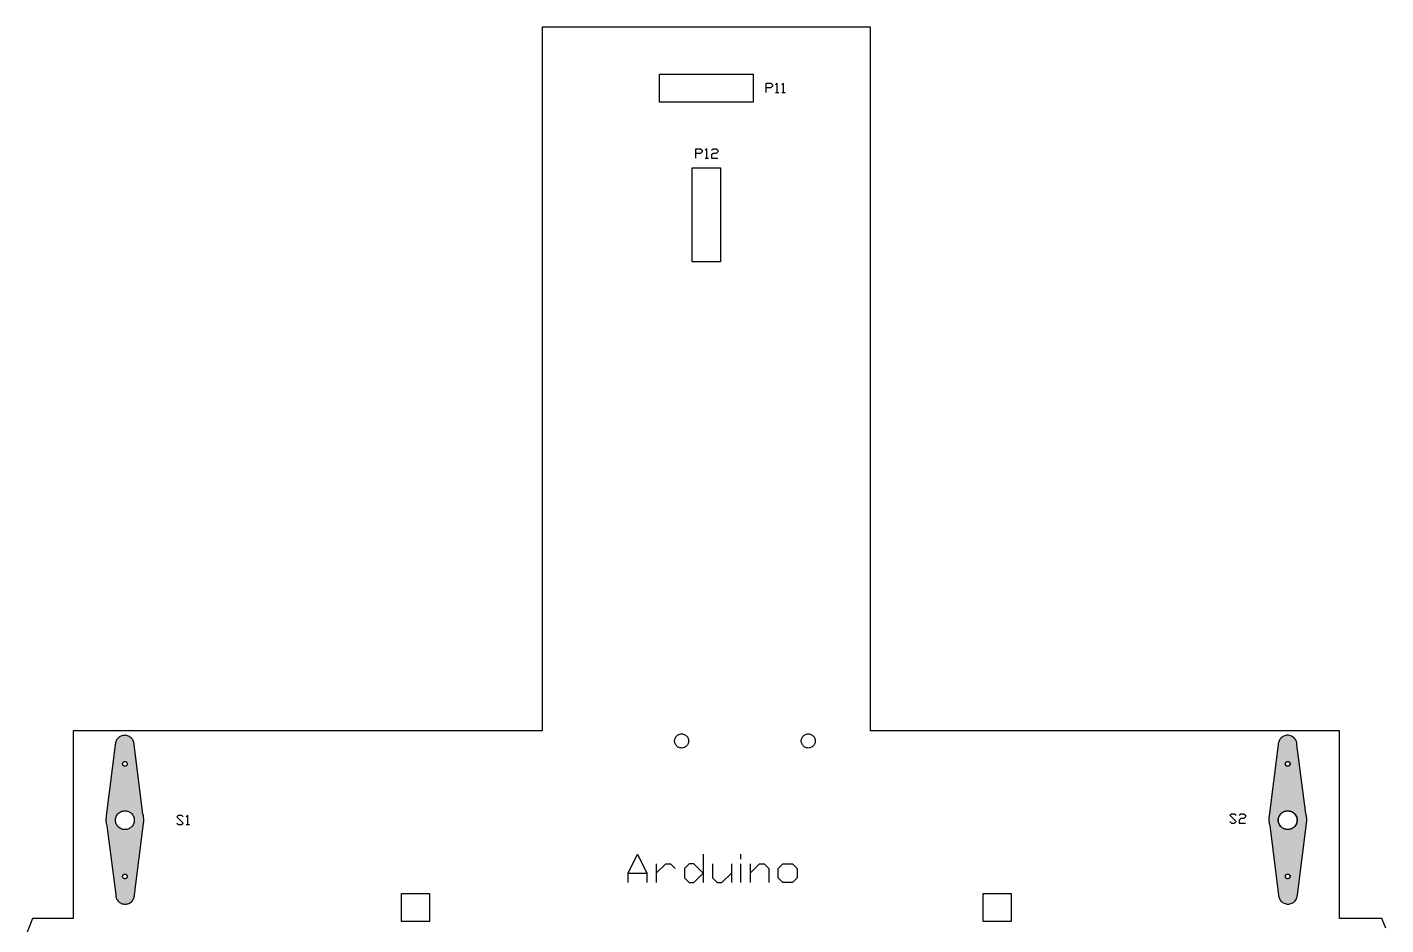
# Model space of a CAD drawing. Extents: x 11 to 385, y 12 to 389.
# Drawn here: x 52.7 to 342.3, y 197.5 to 388.8 of the extents above; entities that cross this region are included whole.
import ezdxf

# ---------------------------------------------------------------- set-up
doc = ezdxf.new("R2010")
doc.units = 0
doc.header["$MEASUREMENT"] = 0

msp = doc.modelspace()

# ---------------------------------------------------------------- hatches: boundary and pattern name
at = {"linetype": 'ByBlock'}
h = msp.add_hatch(color=2, dxfattribs=at)
h.set_gradient(color1=(255, 255, 0), color2=(255, 255, 0))
h.paths.add_polyline_path([(73.61, 208.3), (73.69, 208.28), (73.77, 208.24), (73.84, 208.19), (73.9, 208.13), (73.95, 208.06), (73.99, 207.98), (74.01, 207.89), (74.02, 207.81), (74.01, 207.72), (73.99, 207.64), (73.95, 207.56), (73.9, 207.49), (73.84, 207.42), (73.77, 207.37), (73.69, 207.34), (73.61, 207.31), (73.52, 207.31), (73.43, 207.31), (73.35, 207.34), (73.27, 207.37), (73.2, 207.42), (73.14, 207.49), (73.09, 207.56), (73.05, 207.64), (73.03, 207.72), (73.02, 207.81), (73.03, 207.89), (73.05, 207.98), (73.09, 208.06), (73.14, 208.13), (73.2, 208.19), (73.27, 208.24), (73.35, 208.28), (73.43, 208.3), (73.52, 208.31)])
h.paths.add_polyline_path([(73.73, 221.8), (73.94, 221.76), (74.14, 221.71), (74.33, 221.63), (74.52, 221.54), (74.7, 221.43), (74.86, 221.29), (75.01, 221.15), (75.14, 220.98), (75.25, 220.81), (75.35, 220.62), (75.42, 220.43), (75.48, 220.22), (75.51, 220.02), (75.52, 219.81), (75.51, 219.6), (75.48, 219.39), (75.42, 219.19), (75.35, 218.99), (75.25, 218.81), (75.14, 218.63), (75.01, 218.47), (74.86, 218.32), (74.7, 218.19), (74.52, 218.08), (74.33, 217.98), (74.14, 217.9), (73.94, 217.85), (73.73, 217.82), (73.52, 217.81), (73.31, 217.82), (73.1, 217.85), (72.9, 217.9), (72.71, 217.98), (72.52, 218.08), (72.35, 218.19), (72.18, 218.32), (72.03, 218.47), (71.9, 218.63), (71.79, 218.81), (71.69, 218.99), (71.62, 219.19), (71.56, 219.39), (71.53, 219.6), (71.52, 219.81), (71.53, 220.02), (71.56, 220.22), (71.62, 220.43), (71.69, 220.62), (71.79, 220.81), (71.9, 220.98), (72.03, 221.15), (72.18, 221.29), (72.35, 221.43), (72.52, 221.54), (72.71, 221.63), (72.9, 221.71), (73.1, 221.76), (73.31, 221.8), (73.52, 221.81)])
h.paths.add_polyline_path([(73.61, 232.3), (73.69, 232.28), (73.77, 232.24), (73.84, 232.19), (73.9, 232.13), (73.95, 232.06), (73.99, 231.98), (74.01, 231.89), (74.02, 231.81), (74.01, 231.72), (73.99, 231.64), (73.95, 231.56), (73.9, 231.49), (73.84, 231.42), (73.77, 231.37), (73.69, 231.34), (73.61, 231.31), (73.52, 231.31), (73.43, 231.31), (73.35, 231.34), (73.27, 231.37), (73.2, 231.42), (73.14, 231.49), (73.09, 231.56), (73.05, 231.64), (73.03, 231.72), (73.02, 231.81), (73.03, 231.89), (73.05, 231.98), (73.09, 232.06), (73.14, 232.13), (73.2, 232.19), (73.27, 232.24), (73.35, 232.28), (73.43, 232.3), (73.52, 232.31)])
h.paths.add_polyline_path([(77.56, 219.93), (77.55, 220.19), (77.52, 220.44), (77.48, 220.7), (77.42, 220.95), (77.35, 221.19), (75.48, 235.9), (75.47, 236.11), (75.44, 236.32), (75.39, 236.52), (75.31, 236.71), (75.22, 236.9), (75.1, 237.08), (74.97, 237.24), (74.82, 237.39), (74.66, 237.52), (74.48, 237.63), (74.3, 237.73), (74.1, 237.8), (73.9, 237.86), (73.69, 237.89), (73.48, 237.9), (73.28, 237.89), (73.07, 237.86), (72.87, 237.8), (72.67, 237.73), (72.48, 237.63), (72.31, 237.52), (72.15, 237.39), (72, 237.24), (71.87, 237.08), (71.75, 236.9), (71.66, 236.71), (71.58, 236.52), (71.53, 236.32), (71.5, 236.11), (71.48, 235.9), (69.56, 220.73), (69.53, 220.57), (69.51, 220.44), (69.5, 220.27), (69.49, 220.16), (69.48, 219.98), (69.48, 219.87), (69.49, 219.61), (69.52, 219.36), (69.56, 219.1), (69.62, 218.85), (69.7, 218.61), (71.56, 203.9), (71.57, 203.69), (71.61, 203.48), (71.66, 203.28), (71.73, 203.09), (71.83, 202.9), (71.94, 202.72), (72.08, 202.56), (72.22, 202.41), (72.39, 202.28), (72.56, 202.17), (72.75, 202.07), (72.94, 202), (73.15, 201.94), (73.35, 201.91), (73.56, 201.9), (73.77, 201.91), (73.98, 201.94), (74.18, 202), (74.37, 202.07), (74.56, 202.17), (74.74, 202.28), (74.9, 202.41), (75.05, 202.56), (75.18, 202.72), (75.29, 202.9), (75.39, 203.09), (75.46, 203.28), (75.52, 203.48), (75.55, 203.69), (75.56, 203.9), (77.49, 219.07), (77.51, 219.23), (77.53, 219.36), (77.55, 219.53), (77.56, 219.64), (77.56, 219.82)])
h = msp.add_hatch(color=2, dxfattribs=at)
h.set_gradient(color1=(255, 255, 0), color2=(255, 255, 0))
h.paths.add_polyline_path([(325.25, 221.2), (323.39, 235.91), (323.38, 236.12), (323.35, 236.33), (323.29, 236.53), (323.22, 236.72), (323.12, 236.91), (323.01, 237.09), (322.88, 237.25), (322.73, 237.4), (322.57, 237.53), (322.39, 237.64), (322.21, 237.74), (322.01, 237.81), (321.81, 237.87), (321.6, 237.9), (321.39, 237.91), (321.18, 237.9), (320.98, 237.87), (320.77, 237.81), (320.58, 237.74), (320.39, 237.64), (320.22, 237.53), (320.05, 237.4), (319.91, 237.25), (319.77, 237.09), (319.66, 236.91), (319.56, 236.72), (319.49, 236.53), (319.44, 236.33), (319.4, 236.12), (319.39, 235.91), (317.47, 220.74), (317.44, 220.58), (317.42, 220.45), (317.4, 220.28), (317.4, 220.17), (317.39, 219.99), (317.39, 219.88), (317.4, 219.62), (317.43, 219.37), (317.47, 219.11), (317.53, 218.86), (317.61, 218.62), (319.47, 203.91), (319.48, 203.7), (319.51, 203.49), (319.57, 203.29), (319.64, 203.1), (319.74, 202.91), (319.85, 202.73), (319.98, 202.57), (320.13, 202.42), (320.29, 202.29), (320.47, 202.18), (320.66, 202.08), (320.85, 202.01), (321.05, 201.95), (321.26, 201.92), (321.47, 201.91), (321.68, 201.92), (321.88, 201.95), (322.09, 202.01), (322.28, 202.08), (322.47, 202.18), (322.64, 202.29), (322.81, 202.42), (322.95, 202.57), (323.09, 202.73), (323.2, 202.91), (323.3, 203.1), (323.37, 203.29), (323.42, 203.49), (323.46, 203.7), (323.47, 203.91), (325.39, 219.08), (325.42, 219.24), (325.44, 219.37), (325.46, 219.54), (325.46, 219.65), (325.47, 219.83), (325.47, 219.94), (325.46, 220.2), (325.43, 220.45), (325.39, 220.71), (325.33, 220.96)])
h.paths.add_polyline_path([(320.9, 207.81), (320.91, 207.89), (320.93, 207.98), (320.97, 208.06), (321.02, 208.13), (321.08, 208.19), (321.15, 208.24), (321.23, 208.28), (321.25, 208.28), (321.26, 208.29), (321.34, 208.31), (321.43, 208.32), (321.51, 208.31), (321.6, 208.29), (321.68, 208.25), (321.75, 208.2), (321.81, 208.14), (321.86, 208.07), (321.9, 207.99), (321.92, 207.9), (321.93, 207.82), (321.92, 207.73), (321.9, 207.65), (321.86, 207.57), (321.81, 207.5), (321.75, 207.43), (321.68, 207.38), (321.6, 207.35), (321.58, 207.34), (321.57, 207.34), (321.49, 207.31), (321.4, 207.31), (321.31, 207.31), (321.23, 207.34), (321.15, 207.37), (321.08, 207.42), (321.02, 207.49), (320.97, 207.56), (320.93, 207.64), (320.91, 207.72)], flags=16)
h.paths.add_polyline_path([(319.4, 219.81), (319.41, 220.02), (319.44, 220.22), (319.5, 220.43), (319.57, 220.62), (319.67, 220.81), (319.78, 220.98), (319.91, 221.15), (320.06, 221.29), (320.23, 221.43), (320.4, 221.54), (320.59, 221.63), (320.78, 221.71), (320.79, 221.71), (320.81, 221.72), (321.01, 221.77), (321.22, 221.81), (321.43, 221.82), (321.64, 221.81), (321.84, 221.77), (322.05, 221.72), (322.24, 221.64), (322.43, 221.55), (322.6, 221.43), (322.77, 221.3), (322.91, 221.15), (323.05, 220.99), (323.16, 220.82), (323.25, 220.63), (323.33, 220.43), (323.38, 220.23), (323.42, 220.03), (323.43, 219.82), (323.42, 219.61), (323.38, 219.4), (323.33, 219.2), (323.25, 219), (323.16, 218.82), (323.05, 218.64), (322.91, 218.48), (322.77, 218.33), (322.6, 218.2), (322.43, 218.08), (322.24, 217.99), (322.05, 217.91), (322.04, 217.91), (322.02, 217.9), (321.82, 217.85), (321.61, 217.82), (321.4, 217.81), (321.19, 217.82), (320.99, 217.85), (320.78, 217.9), (320.59, 217.98), (320.4, 218.08), (320.23, 218.19), (320.06, 218.32), (319.91, 218.47), (319.78, 218.63), (319.67, 218.81), (319.57, 218.99), (319.5, 219.19), (319.44, 219.39), (319.41, 219.6)], flags=16)
h.paths.add_polyline_path([(320.9, 231.81), (320.91, 231.89), (320.93, 231.98), (320.97, 232.06), (321.02, 232.13), (321.08, 232.19), (321.15, 232.24), (321.23, 232.28), (321.25, 232.28), (321.26, 232.29), (321.34, 232.31), (321.43, 232.32), (321.51, 232.31), (321.6, 232.29), (321.68, 232.25), (321.75, 232.2), (321.81, 232.14), (321.86, 232.07), (321.9, 231.99), (321.92, 231.9), (321.93, 231.82), (321.92, 231.73), (321.9, 231.65), (321.86, 231.57), (321.81, 231.5), (321.75, 231.43), (321.68, 231.38), (321.6, 231.35), (321.58, 231.34), (321.57, 231.34), (321.49, 231.31), (321.4, 231.31), (321.31, 231.31), (321.23, 231.34), (321.15, 231.37), (321.08, 231.42), (321.02, 231.49), (320.97, 231.56), (320.93, 231.64), (320.91, 231.72)], flags=16)

# ---------------------------------------------------------------- linework, layer by layer
for p, q in [((232.46, 388.85), (162.46, 388.85)), ((162.46, 388.85), (162.46, 238.85)), ((232.46, 238.85), (232.46, 388.85)), ((187.46, 372.85), (187.46, 378.85)), ((187.46, 378.85), (207.46, 378.85)), ((207.46, 378.85), (207.46, 372.85)), ((207.46, 372.85), (187.46, 372.85)), ((194.46, 338.85), (194.46, 358.85)), ((194.46, 358.85), (200.46, 358.85)), ((200.46, 358.85), (200.46, 338.85)), ((200.46, 338.85), (194.46, 338.85)), ((162.46, 238.85), (62.46, 238.85)), ((62.46, 238.85), (62.46, 198.85)), ((190.87, 237.39), (190.97, 237.54)), ((190.97, 237.54), (191.08, 237.69)), ((191.08, 237.69), (191.21, 237.81)), ((191.21, 237.81), (191.35, 237.93)), ((191.35, 237.93), (191.5, 238.02)), ((191.5, 238.02), (191.67, 238.09)), ((191.67, 238.09), (191.84, 238.15)), ((191.84, 238.15), (192.02, 238.18)), ((192.02, 238.18), (192.2, 238.19)), ((192.2, 238.19), (192.38, 238.18)), ((192.38, 238.18), (192.56, 238.15)), ((192.56, 238.15), (192.73, 238.09)), ((192.73, 238.09), (192.9, 238.02)), ((192.9, 238.02), (193.05, 237.93)), ((193.05, 237.93), (193.19, 237.81)), ((193.19, 237.81), (193.32, 237.69)), ((193.32, 237.69), (193.43, 237.54)), ((193.43, 237.54), (193.53, 237.39)), ((217.87, 237.39), (217.97, 237.54)), ((217.97, 237.54), (218.08, 237.69)), ((218.08, 237.69), (218.21, 237.81)), ((218.21, 237.81), (218.35, 237.93)), ((218.35, 237.93), (218.5, 238.02)), ((218.5, 238.02), (218.67, 238.09)), ((218.67, 238.09), (218.84, 238.15)), ((218.84, 238.15), (219.02, 238.18)), ((219.02, 238.18), (219.2, 238.19)), ((219.2, 238.19), (219.38, 238.18)), ((219.38, 238.18), (219.56, 238.15)), ((219.56, 238.15), (219.73, 238.09)), ((219.73, 238.09), (219.9, 238.02)), ((219.9, 238.02), (220.05, 237.93)), ((220.05, 237.93), (220.2, 237.81)), ((220.2, 237.81), (220.32, 237.69)), ((220.32, 237.69), (220.43, 237.54)), ((220.43, 237.54), (220.53, 237.39)), ((332.46, 238.85), (232.46, 238.85)), ((332.46, 198.85), (332.46, 238.85)), ((190.7, 236.69), (190.71, 236.87)), ((190.71, 236.51), (190.7, 236.69)), ((190.71, 236.87), (190.74, 237.05)), ((190.74, 236.33), (190.71, 236.51)), ((190.74, 237.05), (190.8, 237.22)), ((190.8, 236.16), (190.74, 236.33)), ((190.8, 237.22), (190.87, 237.39)), ((190.87, 235.99), (190.8, 236.16)), ((190.97, 235.84), (190.87, 235.99)), ((191.08, 235.7), (190.97, 235.84)), ((191.21, 235.57), (191.08, 235.7)), ((191.35, 235.46), (191.21, 235.57)), ((191.5, 235.36), (191.35, 235.46)), ((191.67, 235.29), (191.5, 235.36)), ((191.84, 235.24), (191.67, 235.29)), ((192.02, 235.2), (191.84, 235.24)), ((192.2, 235.19), (192.02, 235.2)), ((192.38, 235.2), (192.2, 235.19)), ((192.56, 235.24), (192.38, 235.2)), ((192.73, 235.29), (192.56, 235.24)), ((192.9, 235.36), (192.73, 235.29)), ((193.05, 235.46), (192.9, 235.36)), ((193.19, 235.57), (193.05, 235.46)), ((193.32, 235.7), (193.19, 235.57)), ((193.43, 235.84), (193.32, 235.7)), ((193.53, 235.99), (193.43, 235.84)), ((193.53, 237.39), (193.6, 237.22)), ((193.6, 236.16), (193.53, 235.99)), ((193.6, 237.22), (193.66, 237.05)), ((193.66, 236.33), (193.6, 236.16)), ((193.66, 237.05), (193.69, 236.87)), ((193.69, 236.51), (193.66, 236.33)), ((193.69, 236.87), (193.7, 236.69)), ((193.7, 236.69), (193.69, 236.51)), ((217.7, 236.69), (217.71, 236.87)), ((217.71, 236.51), (217.7, 236.69)), ((217.71, 236.87), (217.74, 237.05)), ((217.74, 236.33), (217.71, 236.51)), ((217.74, 237.05), (217.8, 237.22)), ((217.8, 236.16), (217.74, 236.33)), ((217.8, 237.22), (217.87, 237.39)), ((217.87, 235.99), (217.8, 236.16)), ((217.97, 235.84), (217.87, 235.99)), ((218.08, 235.7), (217.97, 235.84)), ((218.21, 235.57), (218.08, 235.7)), ((218.35, 235.46), (218.21, 235.57)), ((218.5, 235.36), (218.35, 235.46)), ((218.67, 235.29), (218.5, 235.36)), ((218.84, 235.24), (218.67, 235.29)), ((219.02, 235.2), (218.84, 235.24)), ((219.2, 235.19), (219.02, 235.2)), ((219.38, 235.2), (219.2, 235.19)), ((219.56, 235.24), (219.38, 235.2)), ((219.73, 235.29), (219.56, 235.24)), ((219.9, 235.36), (219.73, 235.29)), ((220.05, 235.46), (219.9, 235.36)), ((220.2, 235.57), (220.05, 235.46)), ((220.32, 235.7), (220.2, 235.57)), ((220.43, 235.84), (220.32, 235.7)), ((220.53, 235.99), (220.43, 235.84)), ((220.53, 237.39), (220.6, 237.22)), ((220.6, 236.16), (220.53, 235.99)), ((220.6, 237.22), (220.66, 237.05)), ((220.66, 236.33), (220.6, 236.16)), ((220.66, 237.05), (220.69, 236.87)), ((220.69, 236.51), (220.66, 236.33)), ((220.69, 236.87), (220.7, 236.69)), ((220.7, 236.69), (220.69, 236.51)), ((73.02, 231.81), (73.03, 231.89)), ((73.03, 231.72), (73.02, 231.81)), ((73.03, 231.89), (73.05, 231.98)), ((73.05, 231.64), (73.03, 231.72)), ((73.05, 231.98), (73.09, 232.06)), ((73.09, 232.06), (73.14, 232.13)), ((73.14, 232.13), (73.2, 232.19)), ((73.2, 232.19), (73.27, 232.24)), ((73.27, 232.24), (73.35, 232.28)), ((73.35, 232.28), (73.43, 232.3)), ((73.43, 232.3), (73.52, 232.31)), ((73.52, 232.31), (73.61, 232.3)), ((73.61, 232.3), (73.69, 232.28)), ((73.69, 232.28), (73.77, 232.24)), ((73.77, 232.24), (73.84, 232.19)), ((73.84, 232.19), (73.9, 232.13)), ((73.9, 232.13), (73.95, 232.06)), ((73.95, 232.06), (73.99, 231.98)), ((73.99, 231.98), (74.01, 231.89)), ((74.01, 231.72), (73.99, 231.64)), ((74.01, 231.89), (74.02, 231.81)), ((74.02, 231.81), (74.01, 231.72)), ((320.9, 231.81), (320.91, 231.89)), ((320.91, 231.72), (320.9, 231.81)), ((320.91, 231.89), (320.93, 231.98)), ((320.93, 231.64), (320.91, 231.72)), ((320.93, 231.98), (320.97, 232.06)), ((320.93, 231.82), (320.94, 231.9)), ((320.94, 231.73), (320.93, 231.82)), ((320.94, 231.9), (320.96, 231.99)), ((320.96, 231.65), (320.94, 231.73)), ((320.96, 231.99), (320.99, 232.07)), ((320.97, 232.06), (321.02, 232.13)), ((320.99, 232.07), (321.04, 232.14)), ((321.02, 232.13), (321.08, 232.19)), ((321.04, 232.14), (321.11, 232.2)), ((321.08, 232.19), (321.15, 232.24)), ((321.11, 232.2), (321.18, 232.25)), ((321.15, 232.24), (321.23, 232.28)), ((321.18, 232.25), (321.26, 232.29)), ((321.23, 232.28), (321.31, 232.3)), ((321.26, 232.29), (321.34, 232.31)), ((321.31, 232.3), (321.4, 232.31)), ((321.34, 232.31), (321.43, 232.32)), ((321.4, 232.31), (321.49, 232.3)), ((321.43, 232.32), (321.51, 232.31)), ((321.49, 232.3), (321.57, 232.28)), ((321.51, 232.31), (321.6, 232.29)), ((321.57, 232.28), (321.65, 232.24)), ((321.6, 232.29), (321.68, 232.25)), ((321.65, 232.24), (321.72, 232.19)), ((321.68, 232.25), (321.75, 232.2)), ((321.72, 232.19), (321.78, 232.13)), ((321.75, 232.2), (321.81, 232.14)), ((321.78, 232.13), (321.83, 232.06)), ((321.81, 232.14), (321.86, 232.07)), ((321.83, 232.06), (321.87, 231.98)), ((321.86, 232.07), (321.9, 231.99)), ((321.87, 231.98), (321.89, 231.89)), ((321.89, 231.72), (321.87, 231.64)), ((321.89, 231.89), (321.9, 231.81)), ((321.9, 231.81), (321.89, 231.72)), ((321.9, 231.99), (321.92, 231.9)), ((321.92, 231.73), (321.9, 231.65)), ((321.92, 231.9), (321.93, 231.82)), ((321.93, 231.82), (321.92, 231.73)), ((73.09, 231.56), (73.05, 231.64)), ((73.14, 231.49), (73.09, 231.56)), ((73.2, 231.42), (73.14, 231.49)), ((73.27, 231.37), (73.2, 231.42)), ((73.35, 231.34), (73.27, 231.37)), ((73.43, 231.31), (73.35, 231.34)), ((73.52, 231.31), (73.43, 231.31)), ((73.61, 231.31), (73.52, 231.31)), ((73.69, 231.34), (73.61, 231.31)), ((73.77, 231.37), (73.69, 231.34)), ((73.84, 231.42), (73.77, 231.37)), ((73.9, 231.49), (73.84, 231.42)), ((73.95, 231.56), (73.9, 231.49)), ((73.99, 231.64), (73.95, 231.56)), ((320.97, 231.56), (320.93, 231.64)), ((320.99, 231.57), (320.96, 231.65)), ((321.02, 231.49), (320.97, 231.56)), ((321.04, 231.5), (320.99, 231.57)), ((321.08, 231.42), (321.02, 231.49)), ((321.11, 231.43), (321.04, 231.5)), ((321.15, 231.37), (321.08, 231.42)), ((321.18, 231.38), (321.11, 231.43)), ((321.23, 231.34), (321.15, 231.37)), ((321.26, 231.35), (321.18, 231.38)), ((321.31, 231.31), (321.23, 231.34)), ((321.34, 231.32), (321.26, 231.35)), ((321.4, 231.31), (321.31, 231.31)), ((321.43, 231.32), (321.34, 231.32)), ((321.49, 231.31), (321.4, 231.31)), ((321.51, 231.32), (321.43, 231.32)), ((321.57, 231.34), (321.49, 231.31)), ((321.6, 231.35), (321.51, 231.32)), ((321.65, 231.37), (321.57, 231.34)), ((321.68, 231.38), (321.6, 231.35)), ((321.72, 231.42), (321.65, 231.37)), ((321.75, 231.43), (321.68, 231.38)), ((321.78, 231.49), (321.72, 231.42)), ((321.81, 231.5), (321.75, 231.43)), ((321.83, 231.56), (321.78, 231.49)), ((321.86, 231.57), (321.81, 231.5)), ((321.87, 231.64), (321.83, 231.56)), ((321.9, 231.65), (321.86, 231.57)), ((71.53, 220.02), (71.56, 220.22)), ((71.56, 220.22), (71.62, 220.43)), ((71.62, 220.43), (71.69, 220.62)), ((71.69, 220.62), (71.79, 220.81)), ((71.79, 220.81), (71.9, 220.98)), ((71.9, 220.98), (72.03, 221.15)), ((72.03, 221.15), (72.18, 221.29)), ((72.18, 221.29), (72.35, 221.43)), ((72.35, 221.43), (72.52, 221.54)), ((72.52, 221.54), (72.71, 221.63)), ((72.71, 221.63), (72.9, 221.71)), ((72.9, 221.71), (73.1, 221.76)), ((73.1, 221.76), (73.31, 221.8)), ((73.31, 221.8), (73.52, 221.81)), ((73.52, 221.81), (73.73, 221.8)), ((73.73, 221.8), (73.94, 221.76)), ((73.94, 221.76), (74.14, 221.71)), ((74.14, 221.71), (74.33, 221.63)), ((74.33, 221.63), (74.52, 221.54)), ((74.52, 221.54), (74.7, 221.43)), ((74.7, 221.43), (74.86, 221.29)), ((74.86, 221.29), (75.01, 221.15)), ((75.01, 221.15), (75.14, 220.98)), ((75.14, 220.98), (75.25, 220.81)), ((75.25, 220.81), (75.35, 220.62)), ((75.35, 220.62), (75.42, 220.43)), ((75.42, 220.43), (75.48, 220.22)), ((75.48, 220.22), (75.51, 220.02)), ((319.41, 220.02), (319.44, 220.22)), ((319.44, 220.22), (319.5, 220.43)), ((319.44, 220.03), (319.47, 220.23)), ((319.47, 220.23), (319.53, 220.43)), ((319.5, 220.43), (319.57, 220.62)), ((319.53, 220.43), (319.6, 220.63)), ((319.57, 220.62), (319.67, 220.81)), ((319.6, 220.63), (319.7, 220.82)), ((319.67, 220.81), (319.78, 220.98)), ((319.7, 220.82), (319.81, 220.99)), ((319.78, 220.98), (319.91, 221.15)), ((319.81, 220.99), (319.94, 221.15)), ((319.91, 221.15), (320.06, 221.29)), ((319.94, 221.15), (320.09, 221.3)), ((320.06, 221.29), (320.23, 221.43)), ((320.09, 221.3), (320.25, 221.43)), ((320.23, 221.43), (320.4, 221.54)), ((320.25, 221.43), (320.43, 221.55)), ((320.4, 221.54), (320.59, 221.63)), ((320.43, 221.55), (320.61, 221.64)), ((320.59, 221.63), (320.78, 221.71)), ((320.61, 221.64), (320.81, 221.72)), ((320.78, 221.71), (320.99, 221.76)), ((320.81, 221.72), (321.01, 221.77)), ((320.99, 221.76), (321.19, 221.8)), ((321.01, 221.77), (321.22, 221.81)), ((321.19, 221.8), (321.4, 221.81)), ((321.22, 221.81), (321.43, 221.82)), ((321.4, 221.81), (321.61, 221.8)), ((321.43, 221.82), (321.64, 221.81)), ((321.61, 221.8), (321.82, 221.76)), ((321.64, 221.81), (321.84, 221.77)), ((321.82, 221.76), (322.02, 221.71)), ((321.84, 221.77), (322.05, 221.72)), ((322.02, 221.71), (322.21, 221.63)), ((322.05, 221.72), (322.24, 221.64)), ((322.21, 221.63), (322.4, 221.54)), ((322.24, 221.64), (322.43, 221.55)), ((322.4, 221.54), (322.58, 221.43)), ((322.43, 221.55), (322.6, 221.43)), ((322.58, 221.43), (322.74, 221.29)), ((322.6, 221.43), (322.77, 221.3)), ((322.74, 221.29), (322.89, 221.15)), ((322.77, 221.3), (322.91, 221.15)), ((322.89, 221.15), (323.02, 220.98)), ((322.91, 221.15), (323.05, 220.99)), ((323.02, 220.98), (323.13, 220.81)), ((323.05, 220.99), (323.16, 220.82)), ((323.13, 220.81), (323.23, 220.62)), ((323.16, 220.82), (323.25, 220.63)), ((323.23, 220.62), (323.3, 220.43)), ((323.25, 220.63), (323.33, 220.43)), ((323.3, 220.43), (323.36, 220.22)), ((323.33, 220.43), (323.38, 220.23)), ((323.36, 220.22), (323.39, 220.02)), ((323.38, 220.23), (323.42, 220.03)), ((71.52, 219.81), (71.53, 220.02)), ((71.53, 219.6), (71.52, 219.81)), ((71.56, 219.39), (71.53, 219.6)), ((71.62, 219.19), (71.56, 219.39)), ((71.69, 218.99), (71.62, 219.19)), ((71.79, 218.81), (71.69, 218.99)), ((71.9, 218.63), (71.79, 218.81)), ((72.03, 218.47), (71.9, 218.63)), ((72.18, 218.32), (72.03, 218.47)), ((72.35, 218.19), (72.18, 218.32)), ((72.52, 218.08), (72.35, 218.19)), ((72.71, 217.98), (72.52, 218.08)), ((72.9, 217.9), (72.71, 217.98)), ((73.1, 217.85), (72.9, 217.9)), ((73.31, 217.82), (73.1, 217.85)), ((73.52, 217.81), (73.31, 217.82)), ((73.73, 217.82), (73.52, 217.81)), ((73.94, 217.85), (73.73, 217.82)), ((74.14, 217.9), (73.94, 217.85)), ((74.33, 217.98), (74.14, 217.9)), ((74.52, 218.08), (74.33, 217.98)), ((74.7, 218.19), (74.52, 218.08)), ((74.86, 218.32), (74.7, 218.19)), ((75.01, 218.47), (74.86, 218.32)), ((75.14, 218.63), (75.01, 218.47)), ((75.25, 218.81), (75.14, 218.63)), ((75.35, 218.99), (75.25, 218.81)), ((75.42, 219.19), (75.35, 218.99)), ((75.48, 219.39), (75.42, 219.19)), ((75.51, 219.6), (75.48, 219.39)), ((75.51, 220.02), (75.52, 219.81)), ((75.52, 219.81), (75.51, 219.6)), ((319.4, 219.81), (319.41, 220.02)), ((319.41, 219.6), (319.4, 219.81)), ((319.44, 219.39), (319.41, 219.6)), ((319.43, 219.82), (319.44, 220.03)), ((319.44, 219.61), (319.43, 219.82)), ((319.47, 219.4), (319.44, 219.61)), ((319.5, 219.19), (319.44, 219.39)), ((319.53, 219.2), (319.47, 219.4)), ((319.57, 218.99), (319.5, 219.19)), ((319.6, 219), (319.53, 219.2)), ((319.67, 218.81), (319.57, 218.99)), ((319.7, 218.82), (319.6, 219)), ((319.78, 218.63), (319.67, 218.81)), ((319.81, 218.64), (319.7, 218.82)), ((319.91, 218.47), (319.78, 218.63)), ((319.94, 218.48), (319.81, 218.64)), ((320.06, 218.32), (319.91, 218.47)), ((320.09, 218.33), (319.94, 218.48)), ((320.23, 218.19), (320.06, 218.32)), ((320.25, 218.2), (320.09, 218.33)), ((320.4, 218.08), (320.23, 218.19)), ((320.43, 218.08), (320.25, 218.2)), ((320.59, 217.98), (320.4, 218.08)), ((320.61, 217.99), (320.43, 218.08)), ((320.78, 217.9), (320.59, 217.98)), ((320.81, 217.91), (320.61, 217.99)), ((320.99, 217.85), (320.78, 217.9)), ((321.01, 217.86), (320.81, 217.91)), ((321.19, 217.82), (320.99, 217.85)), ((321.22, 217.83), (321.01, 217.86)), ((321.4, 217.81), (321.19, 217.82)), ((321.43, 217.82), (321.22, 217.83)), ((321.61, 217.82), (321.4, 217.81)), ((321.64, 217.83), (321.43, 217.82)), ((321.82, 217.85), (321.61, 217.82)), ((321.84, 217.86), (321.64, 217.83)), ((322.02, 217.9), (321.82, 217.85)), ((322.05, 217.91), (321.84, 217.86)), ((322.21, 217.98), (322.02, 217.9)), ((322.24, 217.99), (322.05, 217.91)), ((322.4, 218.08), (322.21, 217.98)), ((322.43, 218.08), (322.24, 217.99)), ((322.58, 218.19), (322.4, 218.08)), ((322.6, 218.2), (322.43, 218.08)), ((322.74, 218.32), (322.58, 218.19)), ((322.77, 218.33), (322.6, 218.2)), ((322.89, 218.47), (322.74, 218.32)), ((322.91, 218.48), (322.77, 218.33)), ((323.02, 218.63), (322.89, 218.47)), ((323.05, 218.64), (322.91, 218.48)), ((323.13, 218.81), (323.02, 218.63)), ((323.16, 218.82), (323.05, 218.64)), ((323.23, 218.99), (323.13, 218.81)), ((323.25, 219), (323.16, 218.82)), ((323.3, 219.19), (323.23, 218.99)), ((323.33, 219.2), (323.25, 219)), ((323.36, 219.39), (323.3, 219.19)), ((323.38, 219.4), (323.33, 219.2)), ((323.39, 219.6), (323.36, 219.39)), ((323.42, 219.61), (323.38, 219.4)), ((323.39, 220.02), (323.4, 219.81)), ((323.4, 219.81), (323.39, 219.6)), ((323.42, 220.03), (323.43, 219.82)), ((323.43, 219.82), (323.42, 219.61)), ((73.02, 207.81), (73.03, 207.89)), ((73.03, 207.72), (73.02, 207.81)), ((73.03, 207.89), (73.05, 207.98)), ((73.05, 207.64), (73.03, 207.72)), ((73.05, 207.98), (73.09, 208.06)), ((73.09, 207.56), (73.05, 207.64)), ((73.09, 208.06), (73.14, 208.13)), ((73.14, 207.49), (73.09, 207.56)), ((73.14, 208.13), (73.2, 208.19)), ((73.2, 207.42), (73.14, 207.49)), ((73.2, 208.19), (73.27, 208.24)), ((73.27, 207.37), (73.2, 207.42)), ((73.27, 208.24), (73.35, 208.28)), ((73.35, 207.34), (73.27, 207.37)), ((73.35, 208.28), (73.43, 208.3)), ((73.43, 207.31), (73.35, 207.34)), ((73.43, 208.3), (73.52, 208.31)), ((73.52, 207.31), (73.43, 207.31)), ((73.52, 208.31), (73.61, 208.3)), ((73.61, 207.31), (73.52, 207.31)), ((73.61, 208.3), (73.69, 208.28)), ((73.69, 207.34), (73.61, 207.31)), ((73.69, 208.28), (73.77, 208.24)), ((73.77, 207.37), (73.69, 207.34)), ((73.77, 208.24), (73.84, 208.19)), ((73.84, 207.42), (73.77, 207.37)), ((73.84, 208.19), (73.9, 208.13)), ((73.9, 207.49), (73.84, 207.42)), ((73.9, 208.13), (73.95, 208.06)), ((73.95, 207.56), (73.9, 207.49)), ((73.95, 208.06), (73.99, 207.98)), ((73.99, 207.64), (73.95, 207.56)), ((73.99, 207.98), (74.01, 207.89)), ((74.01, 207.72), (73.99, 207.64)), ((74.01, 207.89), (74.02, 207.81)), ((74.02, 207.81), (74.01, 207.72)), ((320.9, 207.81), (320.91, 207.89)), ((320.91, 207.72), (320.9, 207.81)), ((320.91, 207.89), (320.93, 207.98)), ((320.93, 207.64), (320.91, 207.72)), ((320.93, 207.98), (320.97, 208.06)), ((320.93, 207.82), (320.94, 207.9)), ((320.94, 207.73), (320.93, 207.82)), ((320.97, 207.56), (320.93, 207.64)), ((320.94, 207.9), (320.96, 207.99)), ((320.96, 207.65), (320.94, 207.73)), ((320.96, 207.99), (320.99, 208.07)), ((320.99, 207.57), (320.96, 207.65)), ((320.97, 208.06), (321.02, 208.13)), ((321.02, 207.49), (320.97, 207.56)), ((320.99, 208.07), (321.04, 208.14)), ((321.04, 207.5), (320.99, 207.57)), ((321.02, 208.13), (321.08, 208.19)), ((321.08, 207.42), (321.02, 207.49)), ((321.04, 208.14), (321.11, 208.2)), ((321.11, 207.43), (321.04, 207.5)), ((321.08, 208.19), (321.15, 208.24)), ((321.15, 207.37), (321.08, 207.42)), ((321.11, 208.2), (321.18, 208.25)), ((321.18, 207.38), (321.11, 207.43)), ((321.15, 208.24), (321.23, 208.28)), ((321.23, 207.34), (321.15, 207.37)), ((321.18, 208.25), (321.26, 208.29)), ((321.26, 207.35), (321.18, 207.38)), ((321.23, 208.28), (321.31, 208.3)), ((321.31, 207.31), (321.23, 207.34)), ((321.26, 208.29), (321.34, 208.31)), ((321.34, 207.32), (321.26, 207.35)), ((321.31, 208.3), (321.4, 208.31)), ((321.4, 207.31), (321.31, 207.31)), ((321.34, 208.31), (321.43, 208.32)), ((321.43, 207.32), (321.34, 207.32)), ((321.4, 208.31), (321.49, 208.3)), ((321.49, 207.31), (321.4, 207.31)), ((321.43, 208.32), (321.51, 208.31)), ((321.51, 207.32), (321.43, 207.32)), ((321.49, 208.3), (321.57, 208.28)), ((321.57, 207.34), (321.49, 207.31)), ((321.51, 208.31), (321.6, 208.29)), ((321.6, 207.35), (321.51, 207.32)), ((321.57, 208.28), (321.65, 208.24)), ((321.65, 207.37), (321.57, 207.34)), ((321.6, 208.29), (321.68, 208.25)), ((321.68, 207.38), (321.6, 207.35)), ((321.65, 208.24), (321.72, 208.19)), ((321.72, 207.42), (321.65, 207.37)), ((321.68, 208.25), (321.75, 208.2)), ((321.75, 207.43), (321.68, 207.38)), ((321.72, 208.19), (321.78, 208.13)), ((321.78, 207.49), (321.72, 207.42)), ((321.75, 208.2), (321.81, 208.14)), ((321.81, 207.5), (321.75, 207.43)), ((321.78, 208.13), (321.83, 208.06)), ((321.83, 207.56), (321.78, 207.49)), ((321.81, 208.14), (321.86, 208.07)), ((321.86, 207.57), (321.81, 207.5)), ((321.83, 208.06), (321.87, 207.98)), ((321.87, 207.64), (321.83, 207.56)), ((321.86, 208.07), (321.9, 207.99)), ((321.9, 207.65), (321.86, 207.57)), ((321.87, 207.98), (321.89, 207.89)), ((321.89, 207.72), (321.87, 207.64)), ((321.89, 207.89), (321.9, 207.81)), ((321.9, 207.81), (321.89, 207.72)), ((321.9, 207.99), (321.92, 207.9)), ((321.92, 207.73), (321.9, 207.65)), ((321.92, 207.9), (321.93, 207.82)), ((321.93, 207.82), (321.92, 207.73)), ((132.46, 198.21), (132.46, 204.21)), ((132.46, 204.21), (138.46, 204.21)), ((138.46, 204.21), (138.46, 198.21)), ((256.46, 198.21), (256.46, 204.21)), ((256.46, 204.21), (262.46, 204.21)), ((262.46, 204.21), (262.46, 198.21)), ((53.85, 198.85), (52.69, 195.95)), ((62.46, 198.85), (53.85, 198.85)), ((138.46, 198.21), (132.46, 198.21)), ((262.46, 198.21), (256.46, 198.21)), ((341.5, 198.85), (332.46, 198.85)), ((342.33, 196.79), (341.5, 198.85))]:
    msp.add_line(p, q)
at = {"color": 1, "linetype": 'Continuous'}
for p, q in [((212.25, 374.92), (212.92, 374.92)), ((213.59, 374.92), (214.25, 374.92)), ((197.25, 360.94), (197.92, 360.94)), ((86.6, 218.87), (87.26, 218.87)), ((196.81, 212.53), (196.81, 206.53)), ((204.81, 211.53), (204.81, 212.53)), ((186.81, 210.53), (186.81, 206.53)), ((202.81, 210.53), (202.81, 206.53)), ((204.81, 206.53), (204.81, 210.53)), ((206.81, 210.53), (206.81, 206.53)), ((180.81, 208.53), (184.81, 208.53))]:
    msp.add_line(p, q, dxfattribs=at)
at = {"color": 2}
for p, q in [((72.31, 237.52), (72.15, 237.39)), ((72.48, 237.63), (72.31, 237.52)), ((72.67, 237.73), (72.48, 237.63)), ((72.87, 237.8), (72.67, 237.73)), ((73.07, 237.86), (72.87, 237.8)), ((73.28, 237.89), (73.07, 237.86)), ((73.48, 237.9), (73.28, 237.89)), ((73.69, 237.89), (73.48, 237.9)), ((73.9, 237.86), (73.69, 237.89)), ((74.1, 237.8), (73.9, 237.86)), ((74.3, 237.73), (74.1, 237.8)), ((74.48, 237.63), (74.3, 237.73)), ((74.66, 237.52), (74.48, 237.63)), ((74.82, 237.39), (74.66, 237.52)), ((320.22, 237.53), (320.05, 237.4)), ((320.39, 237.64), (320.22, 237.53)), ((320.58, 237.74), (320.39, 237.64)), ((320.77, 237.81), (320.58, 237.74)), ((320.98, 237.87), (320.77, 237.81)), ((321.18, 237.9), (320.98, 237.87)), ((321.39, 237.91), (321.18, 237.9)), ((321.6, 237.9), (321.39, 237.91)), ((321.81, 237.87), (321.6, 237.9)), ((322.01, 237.81), (321.81, 237.87)), ((322.21, 237.74), (322.01, 237.81)), ((322.39, 237.64), (322.21, 237.74)), ((322.57, 237.53), (322.39, 237.64)), ((322.73, 237.4), (322.57, 237.53)), ((71.48, 235.9), (69.56, 220.73)), ((71.5, 236.11), (71.48, 235.9)), ((71.53, 236.32), (71.5, 236.11)), ((71.58, 236.52), (71.53, 236.32)), ((71.66, 236.71), (71.58, 236.52)), ((71.75, 236.9), (71.66, 236.71)), ((71.87, 237.08), (71.75, 236.9)), ((72, 237.24), (71.87, 237.08)), ((72.15, 237.39), (72, 237.24)), ((74.97, 237.24), (74.82, 237.39)), ((75.1, 237.08), (74.97, 237.24)), ((75.22, 236.9), (75.1, 237.08)), ((75.31, 236.71), (75.22, 236.9)), ((75.39, 236.52), (75.31, 236.71)), ((75.44, 236.32), (75.39, 236.52)), ((75.47, 236.11), (75.44, 236.32)), ((75.48, 235.9), (75.47, 236.11)), ((77.35, 221.19), (75.48, 235.9)), ((319.39, 235.91), (317.47, 220.74)), ((319.4, 236.12), (319.39, 235.91)), ((319.44, 236.33), (319.4, 236.12)), ((319.49, 236.53), (319.44, 236.33)), ((319.56, 236.72), (319.49, 236.53)), ((319.66, 236.91), (319.56, 236.72)), ((319.77, 237.09), (319.66, 236.91)), ((319.91, 237.25), (319.77, 237.09)), ((320.05, 237.4), (319.91, 237.25)), ((322.88, 237.25), (322.73, 237.4)), ((323.01, 237.09), (322.88, 237.25)), ((323.12, 236.91), (323.01, 237.09)), ((323.22, 236.72), (323.12, 236.91)), ((323.29, 236.53), (323.22, 236.72)), ((323.35, 236.33), (323.29, 236.53)), ((323.38, 236.12), (323.35, 236.33)), ((323.39, 235.91), (323.38, 236.12)), ((325.25, 221.2), (323.39, 235.91)), ((69.49, 220.16), (69.48, 219.98)), ((69.5, 220.27), (69.49, 220.16)), ((69.51, 220.44), (69.5, 220.27)), ((69.53, 220.57), (69.51, 220.44)), ((69.56, 220.73), (69.53, 220.57)), ((77.42, 220.95), (77.35, 221.19)), ((77.48, 220.7), (77.42, 220.95)), ((77.52, 220.44), (77.48, 220.7)), ((77.55, 220.19), (77.52, 220.44)), ((77.56, 219.93), (77.55, 220.19)), ((317.4, 220.17), (317.39, 219.99)), ((317.42, 220.45), (317.4, 220.28)), ((317.4, 220.28), (317.4, 220.17)), ((317.44, 220.58), (317.42, 220.45)), ((317.47, 220.74), (317.44, 220.58)), ((325.33, 220.96), (325.25, 221.2)), ((325.39, 220.71), (325.33, 220.96)), ((325.43, 220.45), (325.39, 220.71)), ((325.46, 220.2), (325.43, 220.45)), ((325.47, 219.94), (325.46, 220.2)), ((69.48, 219.98), (69.48, 219.87)), ((69.48, 219.87), (69.49, 219.61)), ((69.49, 219.61), (69.52, 219.36)), ((69.52, 219.36), (69.56, 219.1)), ((69.56, 219.1), (69.62, 218.85)), ((69.62, 218.85), (69.7, 218.61)), ((69.7, 218.61), (71.56, 203.9)), ((75.56, 203.9), (77.49, 219.07)), ((77.49, 219.07), (77.51, 219.23)), ((77.51, 219.23), (77.53, 219.36)), ((77.53, 219.36), (77.55, 219.53)), ((77.55, 219.53), (77.56, 219.64)), ((77.56, 219.82), (77.56, 219.93)), ((77.56, 219.64), (77.56, 219.82)), ((317.39, 219.99), (317.39, 219.88)), ((317.39, 219.88), (317.4, 219.62)), ((317.4, 219.62), (317.43, 219.37)), ((317.43, 219.37), (317.47, 219.11)), ((317.47, 219.11), (317.53, 218.86)), ((317.53, 218.86), (317.61, 218.62)), ((317.61, 218.62), (319.47, 203.91)), ((323.47, 203.91), (325.39, 219.08)), ((325.39, 219.08), (325.42, 219.24)), ((325.42, 219.24), (325.44, 219.37)), ((325.44, 219.37), (325.46, 219.54)), ((325.46, 219.65), (325.47, 219.83)), ((325.46, 219.54), (325.46, 219.65)), ((325.47, 219.83), (325.47, 219.94)), ((71.56, 203.9), (71.57, 203.69)), ((71.57, 203.69), (71.61, 203.48)), ((71.61, 203.48), (71.66, 203.28)), ((71.66, 203.28), (71.73, 203.09)), ((71.73, 203.09), (71.83, 202.9)), ((71.83, 202.9), (71.94, 202.72)), ((75.18, 202.72), (75.29, 202.9)), ((75.29, 202.9), (75.39, 203.09)), ((75.39, 203.09), (75.46, 203.28)), ((75.46, 203.28), (75.52, 203.48)), ((75.52, 203.48), (75.55, 203.69)), ((75.55, 203.69), (75.56, 203.9)), ((319.47, 203.91), (319.48, 203.7)), ((319.48, 203.7), (319.51, 203.49)), ((319.51, 203.49), (319.57, 203.29)), ((319.57, 203.29), (319.64, 203.1)), ((319.64, 203.1), (319.74, 202.91)), ((319.74, 202.91), (319.85, 202.73)), ((323.09, 202.73), (323.2, 202.91)), ((323.2, 202.91), (323.3, 203.1)), ((323.3, 203.1), (323.37, 203.29)), ((323.37, 203.29), (323.42, 203.49)), ((323.42, 203.49), (323.46, 203.7)), ((323.46, 203.7), (323.47, 203.91)), ((71.94, 202.72), (72.08, 202.56)), ((72.08, 202.56), (72.22, 202.41)), ((72.22, 202.41), (72.39, 202.28)), ((72.39, 202.28), (72.56, 202.17)), ((72.56, 202.17), (72.75, 202.07)), ((72.75, 202.07), (72.94, 202)), ((72.94, 202), (73.15, 201.94)), ((73.15, 201.94), (73.35, 201.91)), ((73.35, 201.91), (73.56, 201.9)), ((73.56, 201.9), (73.77, 201.91)), ((73.77, 201.91), (73.98, 201.94)), ((73.98, 201.94), (74.18, 202)), ((74.18, 202), (74.37, 202.07)), ((74.37, 202.07), (74.56, 202.17)), ((74.56, 202.17), (74.74, 202.28)), ((74.74, 202.28), (74.9, 202.41)), ((74.9, 202.41), (75.05, 202.56)), ((75.05, 202.56), (75.18, 202.72)), ((319.85, 202.73), (319.98, 202.57)), ((319.98, 202.57), (320.13, 202.42)), ((320.13, 202.42), (320.29, 202.29)), ((320.29, 202.29), (320.47, 202.18)), ((320.47, 202.18), (320.66, 202.08)), ((320.66, 202.08), (320.85, 202.01)), ((320.85, 202.01), (321.05, 201.95)), ((321.05, 201.95), (321.26, 201.92)), ((321.26, 201.92), (321.47, 201.91)), ((321.47, 201.91), (321.68, 201.92)), ((321.68, 201.92), (321.88, 201.95)), ((321.88, 201.95), (322.09, 202.01)), ((322.09, 202.01), (322.28, 202.08)), ((322.28, 202.08), (322.47, 202.18)), ((322.47, 202.18), (322.64, 202.29)), ((322.64, 202.29), (322.81, 202.42)), ((322.81, 202.42), (322.95, 202.57)), ((322.95, 202.57), (323.09, 202.73))]:
    msp.add_line(p, q, dxfattribs=at)
at = {"color": 1, "linetype": 'Continuous'}
for points in [[(210.25, 374.92), (210.25, 376.92), (211.25, 376.92), (211.59, 376.59), (211.59, 376.25), (211.25, 375.92), (210.25, 375.92)], [(212.59, 374.92), (212.59, 376.92), (212.25, 376.59)], [(213.92, 374.92), (213.92, 376.92), (213.59, 376.59)], [(195.25, 360.94), (195.25, 362.94), (196.25, 362.94), (196.59, 362.61), (196.59, 362.28), (196.25, 361.94), (195.25, 361.94)], [(197.59, 360.94), (197.59, 362.94), (197.25, 362.61)], [(198.59, 362.61), (198.92, 362.94), (199.59, 362.94), (199.92, 362.61), (199.92, 362.28), (199.59, 361.94), (198.92, 361.94), (198.59, 361.61), (198.59, 360.94), (199.92, 360.94)], [(84.6, 219.2), (84.93, 218.87), (85.6, 218.87), (85.93, 219.2), (84.6, 220.53), (84.93, 220.87), (85.6, 220.87), (85.93, 220.53)], [(86.93, 218.87), (86.93, 220.87), (86.6, 220.53)], [(309.07, 219.51), (309.4, 219.17), (310.07, 219.17), (310.4, 219.51), (309.07, 220.84), (309.4, 221.17), (310.07, 221.17), (310.4, 220.84)], [(311.07, 220.84), (311.4, 221.17), (312.07, 221.17), (312.4, 220.84), (312.4, 220.51), (312.07, 220.17), (311.4, 220.17), (311.07, 219.84), (311.07, 219.17), (312.4, 219.17)], [(180.81, 206.53), (180.81, 208.53), (182.81, 212.53), (184.81, 208.53), (184.81, 206.53)], [(186.81, 208.53), (188.81, 210.53), (189.81, 210.53), (190.81, 209.53)], [(198.81, 210.53), (198.81, 207.53), (199.81, 206.53), (200.81, 206.53), (202.81, 208.53)], [(206.81, 208.53), (208.81, 210.53), (209.81, 210.53), (210.81, 209.53), (210.81, 206.53)]]:
    msp.add_lwpolyline(points, dxfattribs=at)
for points in [[(196.81, 208.53), (194.81, 210.53), (193.81, 210.53), (192.81, 209.53), (192.81, 207.53), (193.81, 206.53), (194.81, 206.53)], [(213.81, 206.53), (212.81, 207.53), (212.81, 209.53), (213.81, 210.53), (215.81, 210.53), (216.81, 209.53), (216.81, 207.53), (215.81, 206.53)]]:
    msp.add_lwpolyline(points, close=True, dxfattribs=at)

doc.saveas('drawing.dxf')
